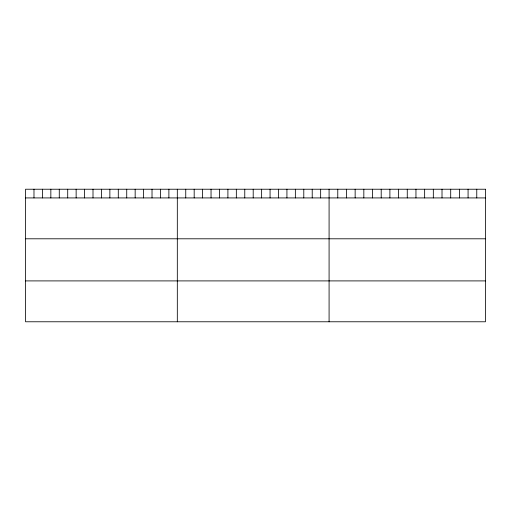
<?xml version="1.0" encoding="UTF-8"?>
<svg xmlns="http://www.w3.org/2000/svg" width="511" height="511" viewBox="0 0 511 511"><rect width="100%" height="100%" fill="white"/><g stroke="black" fill="none" stroke-linecap="round" stroke-linejoin="round"><path stroke-width="0.77" d="M25.55 197.923L485.45 197.923M25.55 238.797L485.45 238.797M25.55 280.903L485.45 280.903M476.763 189.223L476.763 197.923M468.076 189.223L468.076 197.923M459.389 189.223L459.389 197.923M450.702 189.223L450.702 197.923M442.015 189.223L442.015 197.923M433.328 189.223L433.328 197.923M424.641 189.223L424.641 197.923M415.954 189.223L415.954 197.923M407.267 189.223L407.267 197.923M398.58 189.223L398.58 197.923M389.893 189.223L389.893 197.923M381.206 189.223L381.206 197.923M372.519 189.223L372.519 197.923M363.832 189.223L363.832 197.923M355.145 189.223L355.145 197.923M346.458 189.223L346.458 197.923M337.771 189.223L337.771 197.923M329.084 189.223L329.084 321.777M320.653 189.223L320.653 197.923M312.221 189.223L312.221 197.923M303.79 189.223L303.79 197.923M295.358 189.223L295.358 197.923M286.927 189.223L286.927 197.923M278.495 189.223L278.495 197.923M270.064 189.223L270.064 197.923M261.632 189.223L261.632 197.923M253.201 189.223L253.201 197.923M244.769 189.223L244.769 197.923M236.338 189.223L236.338 197.923M227.906 189.223L227.906 197.923M219.475 189.223L219.475 197.923M211.043 189.223L211.043 197.923M202.612 189.223L202.612 197.923M194.18 189.223L194.18 197.923M185.749 189.223L185.749 197.923M177.317 189.223L177.317 321.777M168.886 189.223L168.886 197.923M160.454 189.223L160.454 197.923M152.023 189.223L152.023 197.923M143.591 189.223L143.591 197.923M135.16 189.223L135.16 197.923M126.728 189.223L126.728 197.923M118.296 189.223L118.296 197.923M109.865 189.223L109.865 197.923M101.434 189.223L101.434 197.923M93.002 189.223L93.002 197.923M84.571 189.223L84.571 197.923M76.139 189.223L76.139 197.923M67.708 189.223L67.708 197.923M59.276 189.223L59.276 197.923M50.844 189.223L50.844 197.923M42.413 189.223L42.413 197.923M33.982 189.223L33.982 197.923M485.45 189.223L25.55 189.223L25.55 321.777L485.45 321.777L485.45 189.223"/></g></svg>
